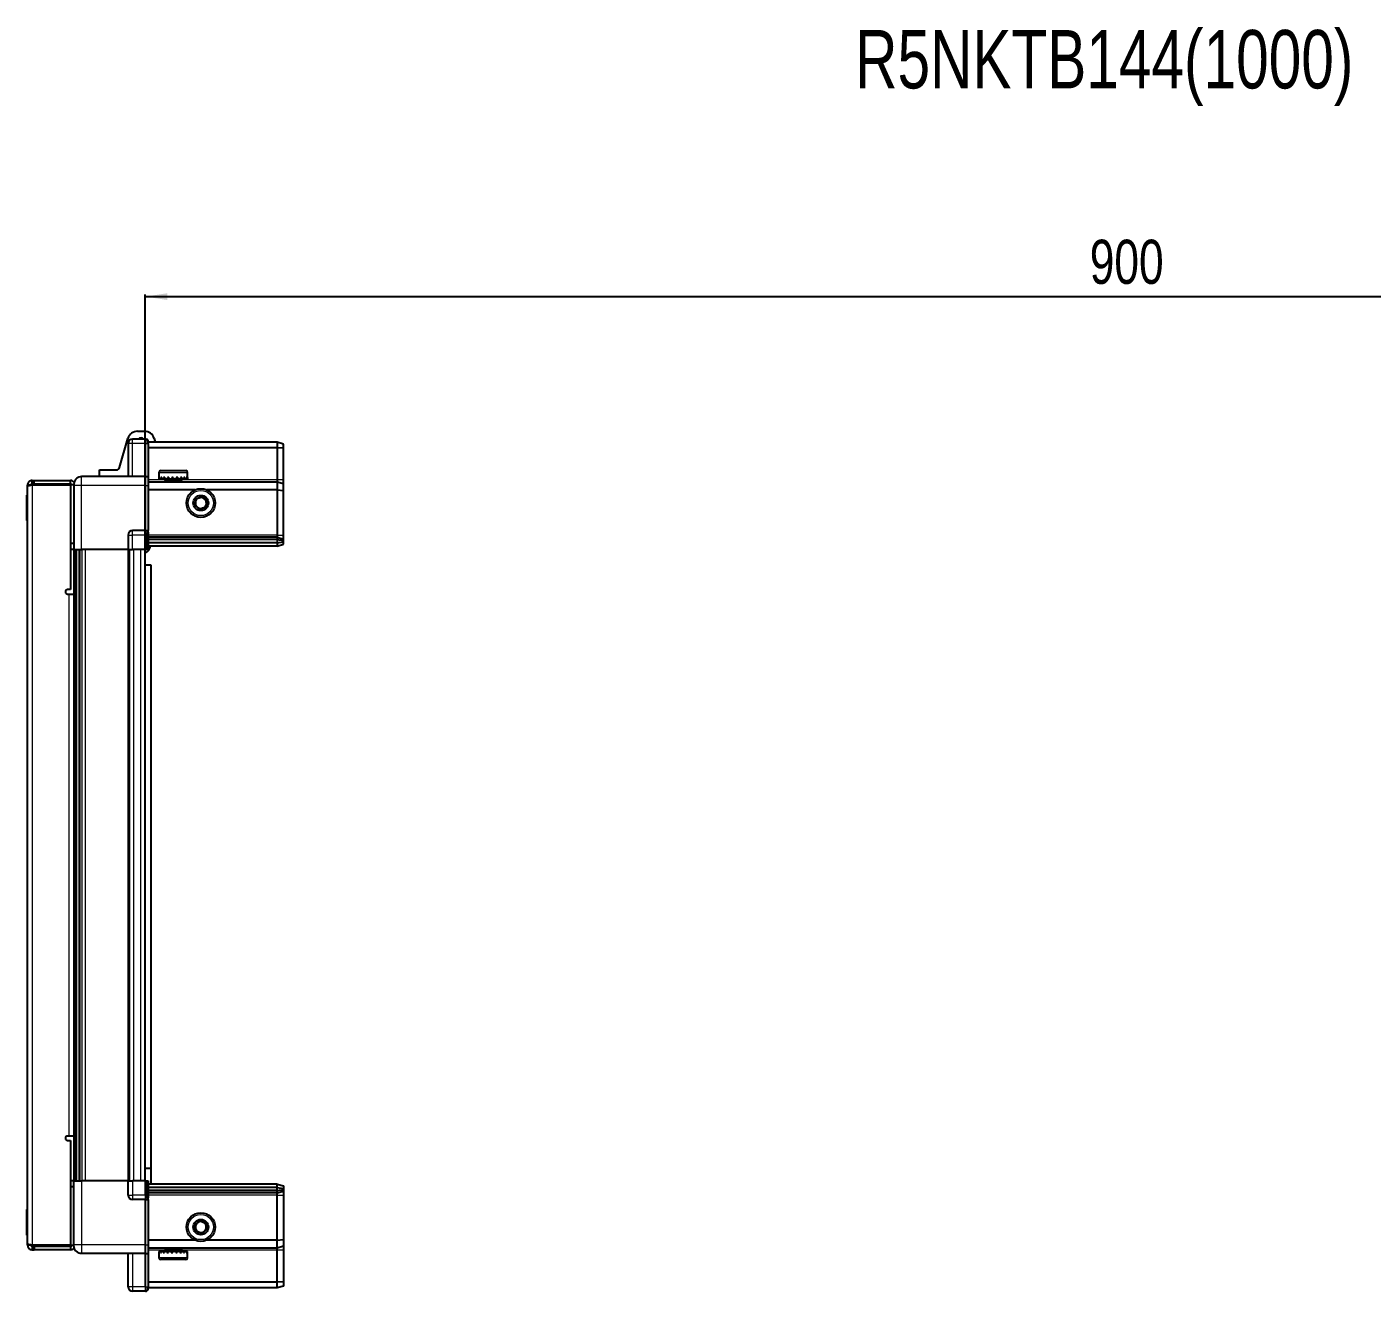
# Model space of a CAD drawing. Header units: millimetres. Extents: x 1214 to 5587, y -75 to 1843.
# Drawn here: x 3003 to 3612, y 1270 to 1843 of the extents above; entities that cross this region are included whole.
import ezdxf

# ---------------------------------------------------------------- set-up
doc = ezdxf.new("R2010")
doc.units = ezdxf.units.MM
doc.layers.add('FORMAT', color=7, linetype='Continuous')
doc.styles.add('SLDTEXTSTYLE0', font='TXT', dxfattribs={"width": 0.75})
doc.dimstyles.new('SLDDIMSTYLE0', dxfattribs={"dimtxt": 20, "dimasz": 10, "dimexe": 0, "dimexo": 0.0625, "dimgap": 5, "dimtad": 2, "dimdec": 1, "dimrnd": 1e-09, "dimzin": 12, "dimdsep": 46, "dimtxsty": 'SLDTEXTSTYLE0', "dimsah": 1, "dimcen": 0.09, "dimadec": 0, "dimazin": 3, "dimtfac": 1, "dimtofl": 0, "dimtmove": 0, "dimatfit": 3, "dimfxl": 0, "dimfrac": 2, "dimtolj": 1, "dimtzin": 12, "dimarcsym": 0})

# ---------------------------------------------------------------- blocks, each defined once
blk = doc.blocks.new('_D_5')
at = {"layer": 'FORMAT'}
for p, q in [((3056.46, 1606.34), (3056.46, 1721.83)), ((3056.46, 1720.83), (3956.46, 1720.83)), ((3956.46, 1606.34), (3956.46, 1721.83))]:
    blk.add_line(p, q, dxfattribs=at)
for points in [[(3056.46, 1720.83), (3066.46, 1719.29), (3066.46, 1722.37)], [(3956.46, 1720.83), (3946.46, 1722.37), (3946.46, 1719.29)]]:
    blk.add_solid(points, dxfattribs=at)
at = {"layer": 'FORMAT', "insert": (3484.29, 1746.61), "char_height": 20, "attachment_point": 1, "style": 'SLDTEXTSTYLE0'}
blk.add_mtext('900', dxfattribs=at)

msp = doc.modelspace()

# ---------------------------------------------------------------- linework, layer by layer
at = {"color": 7, "linetype": 'Continuous', "lineweight": 25}
for p, q in [((3052.93, 1659.83), (3056.15, 1659.83)), ((3044.83, 1643.42), (3048.6, 1656.57)), ((3048.61, 1654.33), (3048.61, 1639.33)), ((3056.61, 1656.33), (3050.61, 1656.33)), ((3056.61, 1656.33), (3056.95, 1656.33)), ((3056.61, 1656.33), (3056.61, 1654.33)), ((3056.61, 1639.53), (3056.61, 1654.33)), ((3056.61, 1639.53), (3056.61, 1654.33)), ((3057.81, 1655.83), (3056.95, 1656.33)), ((3057.81, 1654.33), (3057.81, 1655.83)), ((3116.11, 1654.83), (3057.81, 1654.83)), ((3057.81, 1654.33), (3057.81, 1639.53)), ((3116.11, 1652.33), (3057.81, 1652.33)), ((3060.48, 1656.57), (3060.98, 1654.83)), ((3116.11, 1654.83), (3116.11, 1652.33)), ((3119.11, 1654.03), (3116.11, 1654.83)), ((3116.11, 1652.33), (3116.11, 1637.83)), ((3119.11, 1652.17), (3116.11, 1652.33)), ((3119.11, 1652.17), (3119.11, 1654.03)), ((3119.11, 1637.83), (3119.11, 1652.17)), ((3056.61, 1639.33), (3027.61, 1639.33)), ((3035.66, 1639.33), (3035.66, 1642.33)), ((3035.66, 1642.33), (3043.39, 1642.33)), ((3056.61, 1639.33), (3056.61, 1639.53)), ((3056.61, 1639.33), (3057.81, 1639.33)), ((3056.61, 1635.33), (3056.61, 1639.33)), ((3057.81, 1639.53), (3057.81, 1639.33)), ((3057.81, 1639.33), (3057.81, 1635.33)), ((3062.61, 1641.23), (3062.61, 1638.83)), ((3063.41, 1642.03), (3070.58, 1642.03)), ((3070.58, 1642.03), (3074.81, 1642.03)), ((3075.61, 1638.83), (3075.61, 1641.23)), ((3004.61, 1635.48), (3003.11, 1635.48)), ((3003.11, 1634.98), (3003.11, 1635.48)), ((3003.11, 1291.68), (3003.11, 1634.98)), ((3005.21, 1636.08), (3005.21, 1637.58)), ((3005.21, 1637.58), (3006.11, 1637.58)), ((3005.21, 1636.08), (3006.11, 1636.08)), ((3005.21, 1635.58), (3022.61, 1635.58)), ((3006.11, 1636.08), (3006.11, 1637.58)), ((3006.11, 1637.58), (3022.61, 1637.58)), ((3006.11, 1636.08), (3022.61, 1636.08)), ((3022.61, 1636.08), (3022.61, 1637.58)), ((3024.11, 1635.58), (3022.61, 1635.58)), ((3022.61, 1635.58), (3022.61, 1588.08)), ((3024.11, 1635.33), (3024.11, 1606.33)), ((3056.61, 1615.03), (3056.61, 1635.33)), ((3116.11, 1636.83), (3057.81, 1636.83)), ((3057.81, 1635.33), (3057.81, 1615.03)), ((3079.11, 1633.33), (3057.81, 1633.33)), ((3062.61, 1638.83), (3062.61, 1638.33)), ((3062.61, 1638.33), (3062.75, 1638.33)), ((3062.94, 1638.83), (3062.75, 1638.83)), ((3062.75, 1638.83), (3062.75, 1638.33)), ((3062.75, 1638.33), (3062.94, 1638.33)), ((3062.94, 1638.83), (3062.94, 1638.33)), ((3062.94, 1638.33), (3063.46, 1638.33)), ((3063.86, 1638.83), (3063.46, 1638.83)), ((3063.46, 1638.83), (3063.46, 1638.33)), ((3063.46, 1638.33), (3063.86, 1638.33)), ((3063.86, 1638.83), (3063.86, 1638.33)), ((3063.86, 1638.33), (3064.73, 1638.33)), ((3064.71, 1638.33), (3064.71, 1638.23)), ((3064.71, 1638.23), (3073.51, 1638.23)), ((3065.31, 1638.83), (3064.73, 1638.83)), ((3064.73, 1638.83), (3064.73, 1638.33)), ((3064.73, 1638.33), (3065.31, 1638.33)), ((3065.11, 1637.83), (3065.8, 1637.35)), ((3065.11, 1637.83), (3070.14, 1637.83)), ((3065.8, 1637.35), (3065.11, 1636.86)), ((3065.11, 1636.86), (3065.11, 1636.83)), ((3065.11, 1636.86), (3070.14, 1636.86)), ((3065.31, 1638.83), (3065.31, 1638.33)), ((3065.31, 1638.33), (3066.43, 1638.33)), ((3065.8, 1637.35), (3069.96, 1637.35)), ((3067.12, 1638.83), (3066.43, 1638.83)), ((3066.43, 1638.83), (3066.43, 1638.33)), ((3066.43, 1638.33), (3067.12, 1638.33)), ((3067.12, 1638.83), (3067.12, 1638.33)), ((3067.12, 1638.33), (3068.39, 1638.33)), ((3069.13, 1638.83), (3068.39, 1638.83)), ((3068.39, 1638.83), (3068.39, 1638.33)), ((3068.39, 1638.33), (3068.63, 1638.33)), ((3068.63, 1638.83), (3068.63, 1638.33)), ((3069.12, 1638.83), (3069.12, 1638.33)), ((3069.12, 1638.33), (3069.13, 1638.33)), ((3069.13, 1638.83), (3069.13, 1638.33)), ((3069.13, 1638.33), (3070.43, 1638.33)), ((3069.96, 1637.35), (3072.42, 1637.35)), ((3070.14, 1637.83), (3073.11, 1637.83)), ((3070.14, 1636.86), (3073.11, 1636.86)), ((3071.14, 1638.83), (3070.43, 1638.83)), ((3070.43, 1638.83), (3070.43, 1638.33)), ((3070.48, 1638.83), (3070.48, 1638.33)), ((3070.48, 1638.33), (3071.14, 1638.33)), ((3071.14, 1638.83), (3071.14, 1638.33)), ((3071.14, 1638.33), (3072.33, 1638.33)), ((3072.95, 1638.83), (3072.33, 1638.83)), ((3072.33, 1638.83), (3072.33, 1638.33)), ((3072.33, 1638.33), (3072.95, 1638.33)), ((3072.42, 1637.35), (3073.11, 1637.83)), ((3073.11, 1636.86), (3072.42, 1637.35)), ((3072.95, 1638.83), (3072.95, 1638.33)), ((3072.95, 1638.33), (3073.92, 1638.33)), ((3073.11, 1636.83), (3073.11, 1636.86)), ((3073.51, 1638.23), (3073.51, 1638.33)), ((3074.38, 1638.83), (3073.92, 1638.83)), ((3073.92, 1638.83), (3073.92, 1638.33)), ((3073.92, 1638.33), (3074.38, 1638.33)), ((3074.38, 1638.83), (3074.38, 1638.33)), ((3074.38, 1638.33), (3075.03, 1638.33)), ((3075.3, 1638.83), (3075.03, 1638.83)), ((3075.03, 1638.83), (3075.03, 1638.33)), ((3075.03, 1638.33), (3075.3, 1638.33)), ((3075.3, 1638.83), (3075.3, 1638.33)), ((3075.3, 1638.33), (3075.57, 1638.33)), ((3075.61, 1638.83), (3075.57, 1638.83)), ((3075.57, 1638.83), (3075.57, 1638.33)), ((3075.57, 1638.33), (3075.61, 1638.33)), ((3075.61, 1638.83), (3075.61, 1638.33)), ((3116.11, 1633.33), (3084.11, 1633.33)), ((3116.11, 1637.83), (3116.11, 1636.83)), ((3116.11, 1636.83), (3116.11, 1633.33)), ((3119.11, 1636.03), (3116.11, 1636.83)), ((3116.11, 1633.33), (3116.11, 1612.83)), ((3116.11, 1633.33), (3119.11, 1633)), ((3119.11, 1636.03), (3119.11, 1637.83)), ((3119.11, 1633), (3119.11, 1636.03)), ((3003.11, 1630.96), (3002.81, 1630.96)), ((3002.81, 1619.39), (3002.81, 1630.96)), ((3119.11, 1612.83), (3119.11, 1633)), ((3002.81, 1619.39), (3003.11, 1619.39)), ((3056.61, 1614.83), (3056.61, 1615.03)), ((3057.81, 1615.03), (3057.81, 1614.83)), ((3022.61, 1609.08), (3024.11, 1609.08)), ((3048.61, 1612.83), (3048.61, 1606.33)), ((3056.61, 1614.83), (3050.61, 1614.83)), ((3056.61, 1614.83), (3056.61, 1612.83)), ((3056.61, 1614.83), (3057.81, 1614.83)), ((3056.61, 1606.33), (3056.61, 1612.83)), ((3056.61, 1606.33), (3056.61, 1612.83)), ((3056.95, 1606.33), (3056.95, 1612.83)), ((3057.81, 1614.15), (3057.81, 1614.83)), ((3057.81, 1614.15), (3057.81, 1606.33)), ((3116.11, 1611.83), (3057.81, 1611.83)), ((3116.11, 1610.83), (3057.81, 1610.83)), ((3116.11, 1609.33), (3057.81, 1609.33)), ((3116.11, 1612.83), (3116.11, 1611.83)), ((3116.11, 1611.83), (3116.11, 1610.83)), ((3116.11, 1611.83), (3119.11, 1611.03)), ((3116.11, 1610.83), (3116.11, 1609.33)), ((3116.11, 1610.83), (3119.11, 1610.29)), ((3116.11, 1609.33), (3119.11, 1609.78)), ((3116.11, 1609.33), (3116.11, 1607.83)), ((3119.11, 1611.03), (3119.11, 1612.83)), ((3119.11, 1610.29), (3119.11, 1611.03)), ((3119.11, 1609.78), (3119.11, 1610.29)), ((3119.11, 1608.63), (3119.11, 1609.78)), ((3024.11, 1606.33), (3022.61, 1606.33)), ((3024.76, 1320.33), (3024.76, 1606.33)), ((3026.55, 1606.33), (3026.55, 1320.33)), ((3026.59, 1606.33), (3026.59, 1320.33)), ((3048.61, 1606.33), (3027.61, 1606.33)), ((3048.61, 1606.33), (3050.61, 1606.33)), ((3049.26, 1320.33), (3049.26, 1606.33)), ((3056.61, 1606.33), (3050.61, 1606.33)), ((3056.46, 1320.33), (3056.46, 1606.33)), ((3056.61, 1606.33), (3056.95, 1606.33)), ((3056.61, 1606.33), (3056.61, 1606.33)), ((3057.81, 1606.33), (3056.95, 1606.33)), ((3056.95, 1606.33), (3056.95, 1606.33)), ((3116.11, 1607.83), (3057.81, 1607.83)), ((3116.11, 1607.83), (3119.11, 1608.63)), ((3056.46, 1599.33), (3058.96, 1599.33)), ((3058.96, 1599.33), (3058.96, 1325.83)), ((3022.61, 1588.08), (3021.26, 1588.08)), ((3021.26, 1586.08), (3022.01, 1586.08)), ((3022.01, 1586.08), (3024.11, 1586.08)), ((3024.11, 1586.08), (3024.11, 1340.58)), ((3022.01, 1340.58), (3021.26, 1340.58)), ((3021.26, 1338.58), (3022.61, 1338.58)), ((3024.11, 1340.58), (3022.01, 1340.58)), ((3022.61, 1338.58), (3022.61, 1291.08)), ((3058.96, 1325.83), (3056.46, 1325.83)), ((3058.96, 1325.83), (3058.96, 1318.83)), ((3024.11, 1320.33), (3022.61, 1320.33)), ((3024.11, 1317.58), (3022.61, 1317.58)), ((3024.11, 1291.33), (3024.11, 1320.33)), ((3048.61, 1320.33), (3027.61, 1320.33)), ((3048.61, 1313.83), (3048.61, 1320.33)), ((3048.61, 1320.33), (3050.61, 1320.33)), ((3056.61, 1320.33), (3050.61, 1320.33)), ((3056.61, 1313.83), (3056.61, 1320.33)), ((3056.61, 1320.33), (3056.95, 1320.33)), ((3056.95, 1313.83), (3056.95, 1320.33)), ((3056.95, 1320.33), (3057.81, 1320.33)), ((3057.81, 1320.33), (3057.81, 1312.51)), ((3116.11, 1318.83), (3057.81, 1318.83)), ((3116.11, 1317.33), (3057.81, 1317.33)), ((3116.11, 1317.33), (3116.11, 1318.83)), ((3116.11, 1318.83), (3119.11, 1318.03)), ((3116.11, 1315.83), (3116.11, 1317.33)), ((3116.11, 1317.33), (3119.11, 1316.87)), ((3116.11, 1315.83), (3119.11, 1316.37)), ((3119.11, 1318.03), (3119.11, 1316.87)), ((3119.11, 1316.87), (3119.11, 1316.37)), ((3119.11, 1316.37), (3119.11, 1315.63)), ((3056.61, 1311.83), (3050.61, 1311.83)), ((3056.61, 1313.83), (3056.61, 1311.83)), ((3056.61, 1313.83), (3056.61, 1311.83)), ((3056.61, 1311.83), (3057.81, 1311.83)), ((3056.61, 1311.63), (3056.61, 1311.83)), ((3056.61, 1291.33), (3056.61, 1311.63)), ((3116.11, 1315.83), (3057.81, 1315.83)), ((3116.11, 1314.83), (3057.81, 1314.83)), ((3057.81, 1311.83), (3057.81, 1312.51)), ((3057.81, 1311.83), (3057.81, 1311.63)), ((3057.81, 1311.63), (3057.81, 1291.33)), ((3116.11, 1314.83), (3116.11, 1315.83)), ((3116.11, 1314.83), (3119.11, 1315.63)), ((3116.11, 1313.83), (3116.11, 1314.83)), ((3116.11, 1293.33), (3116.11, 1313.83)), ((3119.11, 1315.63), (3119.11, 1313.83)), ((3119.11, 1313.83), (3119.11, 1293.66)), ((3003.11, 1307.26), (3002.81, 1307.26)), ((3002.81, 1297.59), (3002.81, 1307.26)), ((3002.81, 1295.69), (3002.81, 1297.59)), ((3002.81, 1295.69), (3003.11, 1295.69)), ((3079.11, 1293.33), (3057.81, 1293.33)), ((3116.11, 1293.33), (3084.11, 1293.33)), ((3116.11, 1293.33), (3119.11, 1293.66)), ((3116.11, 1289.83), (3116.11, 1293.33)), ((3119.11, 1293.66), (3119.11, 1290.63)), ((3003.11, 1291.18), (3003.11, 1291.68)), ((3004.61, 1291.18), (3003.11, 1291.18)), ((3022.61, 1291.08), (3005.21, 1291.08)), ((3005.21, 1290.58), (3005.21, 1289.08)), ((3005.21, 1290.58), (3006.11, 1290.58)), ((3005.21, 1289.08), (3006.11, 1289.08)), ((3022.61, 1290.58), (3006.11, 1290.58)), ((3006.11, 1290.58), (3006.11, 1289.08)), ((3022.61, 1289.08), (3006.11, 1289.08)), ((3022.61, 1291.08), (3024.11, 1291.08)), ((3022.61, 1290.58), (3022.61, 1289.08)), ((3056.61, 1287.33), (3027.61, 1287.33)), ((3048.61, 1272.33), (3048.61, 1287.33)), ((3056.61, 1287.33), (3056.61, 1291.33)), ((3056.61, 1287.33), (3057.81, 1287.33)), ((3056.61, 1287.13), (3056.61, 1287.33)), ((3056.61, 1272.33), (3056.61, 1287.13)), ((3057.81, 1291.33), (3057.81, 1287.33)), ((3116.11, 1289.83), (3057.81, 1289.83)), ((3057.81, 1287.33), (3057.81, 1287.13)), ((3057.81, 1287.13), (3057.81, 1272.33)), ((3062.61, 1288.33), (3062.61, 1285.43)), ((3062.71, 1288.33), (3062.61, 1288.33)), ((3062.71, 1287.83), (3062.71, 1288.33)), ((3062.87, 1288.33), (3062.71, 1288.33)), ((3062.71, 1287.83), (3062.87, 1287.83)), ((3062.87, 1287.83), (3062.87, 1288.33)), ((3063.36, 1288.33), (3062.87, 1288.33)), ((3063.36, 1287.83), (3063.36, 1288.33)), ((3063.75, 1288.33), (3063.36, 1288.33)), ((3063.36, 1287.83), (3063.75, 1287.83)), ((3063.75, 1287.83), (3063.75, 1288.33)), ((3064.58, 1288.33), (3063.75, 1288.33)), ((3064.58, 1287.83), (3064.58, 1288.33)), ((3065.14, 1288.33), (3064.58, 1288.33)), ((3064.58, 1287.83), (3065.14, 1287.83)), ((3064.71, 1288.43), (3064.71, 1288.33)), ((3070.11, 1288.43), (3064.71, 1288.43)), ((3065.11, 1289.83), (3065.11, 1289.8)), ((3065.11, 1289.8), (3065.8, 1289.31)), ((3065.22, 1289.8), (3065.11, 1289.8)), ((3065.8, 1289.31), (3065.11, 1288.83)), ((3065.22, 1288.83), (3065.11, 1288.83)), ((3065.14, 1287.83), (3065.14, 1288.33)), ((3066.25, 1288.33), (3065.14, 1288.33)), ((3073.11, 1289.8), (3065.22, 1289.8)), ((3073.11, 1288.83), (3065.22, 1288.83)), ((3065.89, 1289.31), (3065.8, 1289.31)), ((3072.42, 1289.31), (3065.89, 1289.31)), ((3066.25, 1287.83), (3066.25, 1288.33)), ((3066.93, 1288.33), (3066.25, 1288.33)), ((3066.25, 1287.83), (3066.93, 1287.83)), ((3066.93, 1287.83), (3066.93, 1288.33)), ((3068.19, 1288.33), (3066.93, 1288.33)), ((3068.19, 1287.83), (3068.19, 1288.33)), ((3068.49, 1288.33), (3068.19, 1288.33)), ((3068.19, 1287.83), (3068.93, 1287.83)), ((3068.49, 1287.83), (3068.49, 1288.33)), ((3068.93, 1287.83), (3068.93, 1288.33)), ((3070.22, 1288.33), (3068.93, 1288.33)), ((3073.51, 1288.43), (3070.11, 1288.43)), ((3070.22, 1287.83), (3070.22, 1288.33)), ((3070.22, 1287.83), (3070.94, 1287.83)), ((3070.35, 1287.83), (3070.35, 1288.33)), ((3070.94, 1288.33), (3070.35, 1288.33)), ((3070.94, 1287.83), (3070.94, 1288.33)), ((3072.15, 1288.33), (3070.94, 1288.33)), ((3072.15, 1287.83), (3072.15, 1288.33)), ((3072.78, 1288.33), (3072.15, 1288.33)), ((3072.15, 1287.83), (3072.78, 1287.83)), ((3072.42, 1289.31), (3073.11, 1289.8)), ((3073.11, 1288.83), (3072.42, 1289.31)), ((3072.78, 1287.83), (3072.78, 1288.33)), ((3073.78, 1288.33), (3072.78, 1288.33)), ((3073.11, 1289.8), (3073.11, 1289.83)), ((3073.51, 1288.33), (3073.51, 1288.43)), ((3073.78, 1287.83), (3073.78, 1288.33)), ((3074.26, 1288.33), (3073.78, 1288.33)), ((3073.78, 1287.83), (3074.26, 1287.83)), ((3074.26, 1287.83), (3074.26, 1288.33)), ((3074.95, 1288.33), (3074.26, 1288.33)), ((3074.95, 1287.83), (3074.95, 1288.33)), ((3075.23, 1288.33), (3074.95, 1288.33)), ((3074.95, 1287.83), (3075.23, 1287.83)), ((3075.23, 1287.83), (3075.23, 1288.33)), ((3075.55, 1288.33), (3075.23, 1288.33)), ((3075.55, 1287.83), (3075.55, 1288.33)), ((3075.61, 1288.33), (3075.55, 1288.33)), ((3075.55, 1287.83), (3075.61, 1287.83)), ((3075.61, 1285.43), (3075.61, 1288.33)), ((3075.61, 1287.83), (3075.61, 1288.33)), ((3075.61, 1288.33), (3075.61, 1288.33)), ((3119.11, 1290.63), (3116.11, 1289.83)), ((3116.11, 1288.83), (3116.11, 1289.83)), ((3116.11, 1274.33), (3116.11, 1288.83)), ((3119.11, 1290.63), (3119.11, 1288.83)), ((3119.11, 1288.83), (3119.11, 1274.48)), ((3063.56, 1284.63), (3063.41, 1284.63)), ((3074.81, 1284.63), (3063.56, 1284.63)), ((3116.11, 1274.33), (3057.81, 1274.33)), ((3119.11, 1274.48), (3116.11, 1274.33)), ((3116.11, 1271.83), (3116.11, 1274.33)), ((3119.11, 1274.48), (3119.11, 1272.63)), ((3056.61, 1270.33), (3050.61, 1270.33)), ((3056.61, 1272.33), (3056.61, 1270.33)), ((3056.61, 1270.33), (3056.95, 1270.33)), ((3056.61, 1270.33), (3056.61, 1270.33)), ((3056.61, 1270.33), (3056.95, 1270.33)), ((3056.95, 1270.33), (3057.81, 1270.83)), ((3056.95, 1270.33), (3057.81, 1270.83)), ((3057.81, 1270.83), (3057.81, 1272.33)), ((3116.11, 1271.83), (3057.81, 1271.83)), ((3119.11, 1272.63), (3116.11, 1271.83))]:
    msp.add_line(p, q, dxfattribs=at)
at = {"color": 8, "linetype": 'Continuous', "lineweight": 18}
for p, q in [((3050.61, 1654.33), (3048.61, 1654.33)), ((3050.61, 1654.33), (3050.61, 1656.33)), ((3050.61, 1639.33), (3050.61, 1654.33)), ((3056.61, 1654.33), (3050.61, 1654.33)), ((3056.61, 1654.33), (3057.81, 1654.33)), ((3056.61, 1639.53), (3057.81, 1639.53)), ((3062.61, 1641.23), (3070.78, 1641.23)), ((3070.78, 1641.23), (3075.61, 1641.23)), ((3005.21, 1635.58), (3005.21, 1291.08)), ((3027.61, 1606.33), (3027.61, 1635.33)), ((3056.61, 1635.33), (3027.61, 1635.33)), ((3056.61, 1635.33), (3057.81, 1635.33)), ((3065.11, 1637.83), (3057.81, 1637.83)), ((3116.11, 1637.83), (3073.11, 1637.83)), ((3119.11, 1637.83), (3116.11, 1637.83)), ((3056.61, 1615.03), (3057.81, 1615.03)), ((3048.61, 1612.83), (3050.61, 1612.83)), ((3050.61, 1612.83), (3050.61, 1614.83)), ((3050.61, 1606.33), (3050.61, 1612.83)), ((3056.61, 1612.83), (3050.61, 1612.83)), ((3056.61, 1612.83), (3056.95, 1612.83)), ((3116.11, 1612.83), (3057.81, 1612.83)), ((3116.11, 1612.83), (3119.11, 1612.83)), ((3024.11, 1586.08), (3024.11, 1606.33)), ((3025.35, 1606.33), (3025.35, 1320.33)), ((3027.79, 1320.33), (3027.79, 1606.33)), ((3029.21, 1606.33), (3029.21, 1320.33)), ((3048.61, 1320.33), (3048.61, 1606.33)), ((3051.26, 1320.33), (3051.26, 1606.33)), ((3054.46, 1320.33), (3054.46, 1606.33)), ((3056.61, 1606.33), (3056.95, 1606.33)), ((3022.01, 1340.58), (3022.01, 1586.08)), ((3024.11, 1320.33), (3024.11, 1340.58)), ((3027.61, 1320.33), (3027.61, 1291.33)), ((3050.61, 1320.33), (3050.61, 1313.83)), ((3048.61, 1313.83), (3050.61, 1313.83)), ((3050.61, 1313.83), (3050.61, 1311.83)), ((3056.61, 1313.83), (3050.61, 1313.83)), ((3056.61, 1313.83), (3056.95, 1313.83)), ((3057.81, 1311.63), (3056.61, 1311.63)), ((3116.11, 1313.83), (3057.81, 1313.83)), ((3116.11, 1313.83), (3119.11, 1313.83)), ((3056.61, 1291.33), (3027.61, 1291.33)), ((3050.61, 1287.33), (3050.61, 1272.33)), ((3056.61, 1291.33), (3057.81, 1291.33)), ((3057.81, 1287.13), (3056.61, 1287.13)), ((3065.11, 1288.83), (3057.81, 1288.83)), ((3116.11, 1288.83), (3073.11, 1288.83)), ((3119.11, 1288.83), (3116.11, 1288.83)), ((3062.78, 1285.43), (3062.61, 1285.43)), ((3075.61, 1285.43), (3062.78, 1285.43)), ((3050.61, 1272.33), (3048.61, 1272.33)), ((3050.61, 1272.33), (3050.61, 1270.33)), ((3056.61, 1272.33), (3050.61, 1272.33)), ((3056.61, 1272.33), (3057.81, 1272.33))]:
    msp.add_line(p, q, dxfattribs=at)
at = {"color": 7, "linetype": 'Continuous', "lineweight": 25}
for centre, radius in [((3081.61, 1627.33), 6.5), ((3081.61, 1627.33), 3.46), ((3081.61, 1299.33), 6.5), ((3081.61, 1299.33), 3.46)]:
    msp.add_circle(centre, radius, dxfattribs=at)
at = {"color": 8, "linetype": 'Continuous', "lineweight": 18}
for centre in [(3081.61, 1627.33), (3081.61, 1299.33)]:
    msp.add_circle(centre, 5.7, dxfattribs=at)
at = {"color": 7, "linetype": 'Continuous', "lineweight": 25}
for centre, radius, start, end in [((3052.93, 1655.33), 4.5, 90, 164), ((3056.15, 1655.33), 4.5, 16, 90), ((3050.61, 1654.33), 2, 90, 180), ((3054.56, 1654.93), 1.9, 47.4631, 132.5369), ((3043.39, 1643.83), 1.5, 270, 344), ((3063.41, 1641.23), 0.8, 90, 180), ((3074.81, 1641.23), 0.8, 0, 90), ((3005.11, 1635.08), 0.5, 90, 117.52901), ((3022.51, 1635.48), 0.6, 9.59407, 90), ((3022.51, 1635.48), 2.1, 32.2369, 87.2706), ((3064.71, 1637.83), 0.4, 0, 90), ((3073.51, 1637.83), 0.4, 90, 180), ((3081.61, 1627.33), 2.5, 161.00659, 221.00659), ((3081.61, 1627.33), 2.5, 101.00659, 161.00659), ((3081.61, 1627.33), 2.5, 41.00659, 101.00659), ((3081.61, 1627.33), 2.5, 341.00659, 41.00659), ((3081.61, 1627.33), 2.5, 221.00659, 281.00659), ((3081.61, 1627.33), 2.5, 281.00659, 341.00659), ((3050.61, 1612.83), 2, 90, 180), ((3053.96, 1608.98), 5, 300, 346.70293), ((3021.26, 1587.08), 1, 90, 270), ((3021.26, 1339.58), 1, 90, 270), ((3050.61, 1313.83), 2, 180, 270), ((3081.61, 1299.33), 2.5, 127.98423, 187.98423), ((3081.61, 1299.33), 2.5, 187.98423, 247.98423), ((3081.61, 1299.33), 2.5, 67.98423, 127.98423), ((3081.61, 1299.33), 2.5, 7.98423, 67.98423), ((3081.61, 1299.33), 2.5, 307.98423, 7.98423), ((3081.61, 1299.33), 2.5, 247.98423, 307.98423), ((3005.11, 1291.58), 0.5, 243.29122, 270), ((3022.51, 1291.18), 0.6, 270, 350.40593), ((3022.51, 1291.18), 2.1, 272.7294, 327.8305), ((3064.71, 1288.83), 0.4, 270, 0), ((3073.51, 1288.83), 0.4, 180, 270), ((3063.41, 1285.43), 0.8, 180, 270), ((3074.81, 1285.43), 0.8, 270, 0), ((3050.61, 1272.33), 2, 180, 270)]:
    msp.add_arc(centre, radius, start, end, dxfattribs=at)
for centre, start_param, end_param in [((3060.41, 1612.83), 2.418858, 3.141593), ((3060.41, 1313.83), 3.141593, 3.864327)]:
    msp.add_ellipse(centre, major_axis=(3.46, 0), ratio=0.57735, start_param=start_param, end_param=end_param, dxfattribs=at)
for points, knots in [([(3027.61, 1639.33), (3027.17, 1639.28), (3026.49, 1639.21), (3025.68, 1638.77), (3025.12, 1638.32), (3024.67, 1637.76), (3024.23, 1636.95), (3024.16, 1636.27), (3024.11, 1635.83)], [0, 0, 0, 0, 0.239457, 0.368361, 0.5, 0.631639, 0.760543, 1, 1, 1, 1]), ([(3005.21, 1637.58), (3004.96, 1637.55), (3004.46, 1637.5), (3003.82, 1637.11), (3003.36, 1636.55), (3003.14, 1635.97), (3003.12, 1635.61), (3003.11, 1635.48)], [0, 0, 0, 0, 0.230255, 0.448522, 0.666786, 0.88505, 1, 1, 1, 1]), ([(3003.11, 1634.98), (3003.14, 1635.03), (3003.19, 1635.12), (3003.58, 1635.25), (3004.14, 1635.38), (3004.72, 1635.49), (3005.09, 1635.56), (3005.21, 1635.58)], [0, 0, 0, 0, 0.230255, 0.448522, 0.666786, 0.88505, 1, 1, 1, 1]), ([(3024.11, 1635.83), (3024.11, 1635.82), (3024.11, 1635.81), (3024.11, 1635.69), (3024.11, 1635.53), (3024.11, 1635.4), (3024.11, 1635.33)], [0, 0, 0, 0, 0.249394, 0.500333, 0.750167, 1, 1, 1, 1]), ([(3078.78, 1626.78), (3078.95, 1627.27), (3079.26, 1628.18), (3079.57, 1629.09), (3079.72, 1629.51)], [0, 0, 0, 0, 0.534686, 1, 1, 1, 1]), ([(3079.72, 1629.51), (3080.22, 1629.61), (3081.17, 1629.79), (3082.11, 1629.97), (3082.55, 1630.06)], [0, 0, 0, 0, 0.5346859, 1, 1, 1, 1]), ([(3082.55, 1630.06), (3082.63, 1629.96), (3083.03, 1629.51), (3083.68, 1628.76), (3084.22, 1628.14), (3084.44, 1627.88)], [0, 0, 0, 0, 0.133125, 0.637099, 1, 1, 1, 1]), ([(3084.44, 1627.88), (3084.28, 1627.39), (3083.96, 1626.48), (3083.65, 1625.57), (3083.51, 1625.15)], [0, 0, 0, 0, 0.534686, 1, 1, 1, 1]), ([(3080.67, 1624.6), (3080.45, 1624.86), (3079.91, 1625.48), (3079.25, 1626.23), (3078.86, 1626.68), (3078.78, 1626.78)], [0, 0, 0, 0, 0.362901, 0.866875, 1, 1, 1, 1]), ([(3083.51, 1625.15), (3083, 1625.05), (3082.05, 1624.87), (3081.11, 1624.69), (3080.67, 1624.6)], [0, 0, 0, 0, 0.534686, 1, 1, 1, 1]), ([(3024.11, 1606.33), (3024.15, 1606.33), (3024.23, 1606.33), (3024.83, 1606.33), (3025.72, 1606.33), (3026.7, 1606.33), (3027.35, 1606.33), (3027.61, 1606.33)], [0, 0, 0, 0, 0.214694, 0.429388, 0.644082, 0.858775, 1, 1, 1, 1]), ([(3024.11, 1320.33), (3024.15, 1320.33), (3024.23, 1320.33), (3024.83, 1320.33), (3025.72, 1320.33), (3026.7, 1320.33), (3027.35, 1320.33), (3027.61, 1320.33)], [0, 0, 0, 0, 0.2146939, 0.4293877, 0.6440816, 0.8587754, 1, 1, 1, 1]), ([(3078.93, 1300.41), (3079.34, 1300.73), (3080.1, 1301.32), (3080.86, 1301.91), (3081.21, 1302.19)], [0, 0, 0, 0, 0.534686, 1, 1, 1, 1]), ([(3079.34, 1297.55), (3079.32, 1297.68), (3079.24, 1298.27), (3079.1, 1299.26), (3078.98, 1300.07), (3078.93, 1300.41)], [0, 0, 0, 0, 0.133125, 0.637099, 1, 1, 1, 1]), ([(3081.21, 1302.19), (3081.69, 1302), (3082.58, 1301.63), (3083.47, 1301.27), (3083.89, 1301.11)], [0, 0, 0, 0, 0.5346859, 1, 1, 1, 1]), ([(3084.29, 1298.25), (3083.88, 1297.93), (3083.12, 1297.34), (3082.36, 1296.75), (3082.01, 1296.47)], [0, 0, 0, 0, 0.534686, 1, 1, 1, 1]), ([(3083.89, 1301.11), (3083.93, 1300.76), (3084.05, 1299.95), (3084.19, 1298.96), (3084.27, 1298.37), (3084.29, 1298.25)], [0, 0, 0, 0, 0.362901, 0.866875, 1, 1, 1, 1]), ([(3082.01, 1296.47), (3081.53, 1296.66), (3080.64, 1297.03), (3079.75, 1297.39), (3079.34, 1297.55)], [0, 0, 0, 0, 0.534686, 1, 1, 1, 1]), ([(3005.21, 1291.08), (3004.96, 1291.13), (3004.46, 1291.22), (3003.82, 1291.35), (3003.36, 1291.48), (3003.14, 1291.59), (3003.12, 1291.66), (3003.11, 1291.68)], [0, 0, 0, 0, 0.230255, 0.448522, 0.666786, 0.88505, 1, 1, 1, 1]), ([(3003.11, 1291.18), (3003.14, 1290.93), (3003.19, 1290.43), (3003.58, 1289.79), (3004.14, 1289.33), (3004.72, 1289.11), (3005.09, 1289.09), (3005.21, 1289.08)], [0, 0, 0, 0, 0.2302553, 0.4485219, 0.6667858, 0.8850496, 1, 1, 1, 1]), ([(3024.11, 1290.83), (3024.11, 1290.84), (3024.11, 1290.85), (3024.11, 1290.97), (3024.11, 1291.13), (3024.11, 1291.26), (3024.11, 1291.33)], [0, 0, 0, 0, 0.2493943, 0.5003335, 0.7501667, 1, 1, 1, 1]), ([(3027.61, 1287.33), (3027.17, 1287.38), (3026.49, 1287.45), (3025.68, 1287.88), (3025.12, 1288.34), (3024.67, 1288.9), (3024.23, 1289.71), (3024.16, 1290.39), (3024.11, 1290.83)], [0, 0, 0, 0, 0.239457, 0.368361, 0.5, 0.631639, 0.760543, 1, 1, 1, 1])]:
    msp.add_open_spline(points, degree=3, knots=knots, dxfattribs=at)
at = {"color": 8, "linetype": 'Continuous', "lineweight": 18}
for points in [[(3027.61, 1635.33), (3027.61, 1635.85), (3027.61, 1636.9), (3027.61, 1638.22), (3027.61, 1639.15), (3027.61, 1639.27), (3027.61, 1639.33)], [(3027.61, 1291.33), (3027.61, 1290.81), (3027.61, 1289.76), (3027.61, 1288.44), (3027.61, 1287.51), (3027.61, 1287.39), (3027.61, 1287.33)]]:
    msp.add_open_spline(points, degree=3, dxfattribs=at)
at = {"color": 7, "linetype": 'Continuous', "lineweight": 25}
for points in [[(3005.21, 1636.08), (3005.13, 1636.07), (3004.98, 1636.05), (3004.78, 1635.91), (3004.64, 1635.72), (3004.62, 1635.56), (3004.61, 1635.48)], [(3004.61, 1291.18), (3004.62, 1291.1), (3004.64, 1290.94), (3004.78, 1290.75), (3004.98, 1290.61), (3005.13, 1290.59), (3005.21, 1290.58)]]:
    msp.add_open_spline(points, degree=3, dxfattribs=at)
at = {"color": 8, "linetype": 'Continuous', "lineweight": 18}
for points, knots in [([(3027.61, 1635.33), (3027.17, 1635.33), (3026.49, 1635.33), (3025.68, 1635.33), (3025.12, 1635.33), (3024.67, 1635.33), (3024.23, 1635.33), (3024.16, 1635.33), (3024.11, 1635.33)], [0, 0, 0, 0, 0.2394568, 0.3683607, 0.5, 0.6316393, 0.7605432, 1, 1, 1, 1]), ([(3027.61, 1291.33), (3027.17, 1291.33), (3026.49, 1291.33), (3025.68, 1291.33), (3025.12, 1291.33), (3024.67, 1291.33), (3024.23, 1291.33), (3024.16, 1291.33), (3024.11, 1291.33)], [0, 0, 0, 0, 0.239457, 0.368361, 0.5, 0.631639, 0.760543, 1, 1, 1, 1])]:
    msp.add_open_spline(points, degree=3, knots=knots, dxfattribs=at)

# ---------------------------------------------------------------- texts
at = {"layer": 'FORMAT', "insert": (3378.04, 1841.61), "char_height": 26.4583, "attachment_point": 1, "style": 'SLDTEXTSTYLE0'}
msp.add_mtext('R5NKTB144(1000)', dxfattribs=at)

# ---------------------------------------------------------------- dimensions: what is measured, and where the dimension line sits
at = {"layer": 'FORMAT'}
dim = msp.add_linear_dim(base=(3956.46, 1720.83), p1=(3056.46, 1606.33), p2=(3956.46, 1606.33), angle=0, dimstyle='SLDDIMSTYLE0', dxfattribs=at)
dim.commit()
dim.dimension.update_dxf_attribs({"geometry": '_D_5', "text_midpoint": (3506.46, 1720.83), "dimtype": 160})

doc.saveas('drawing.dxf')
